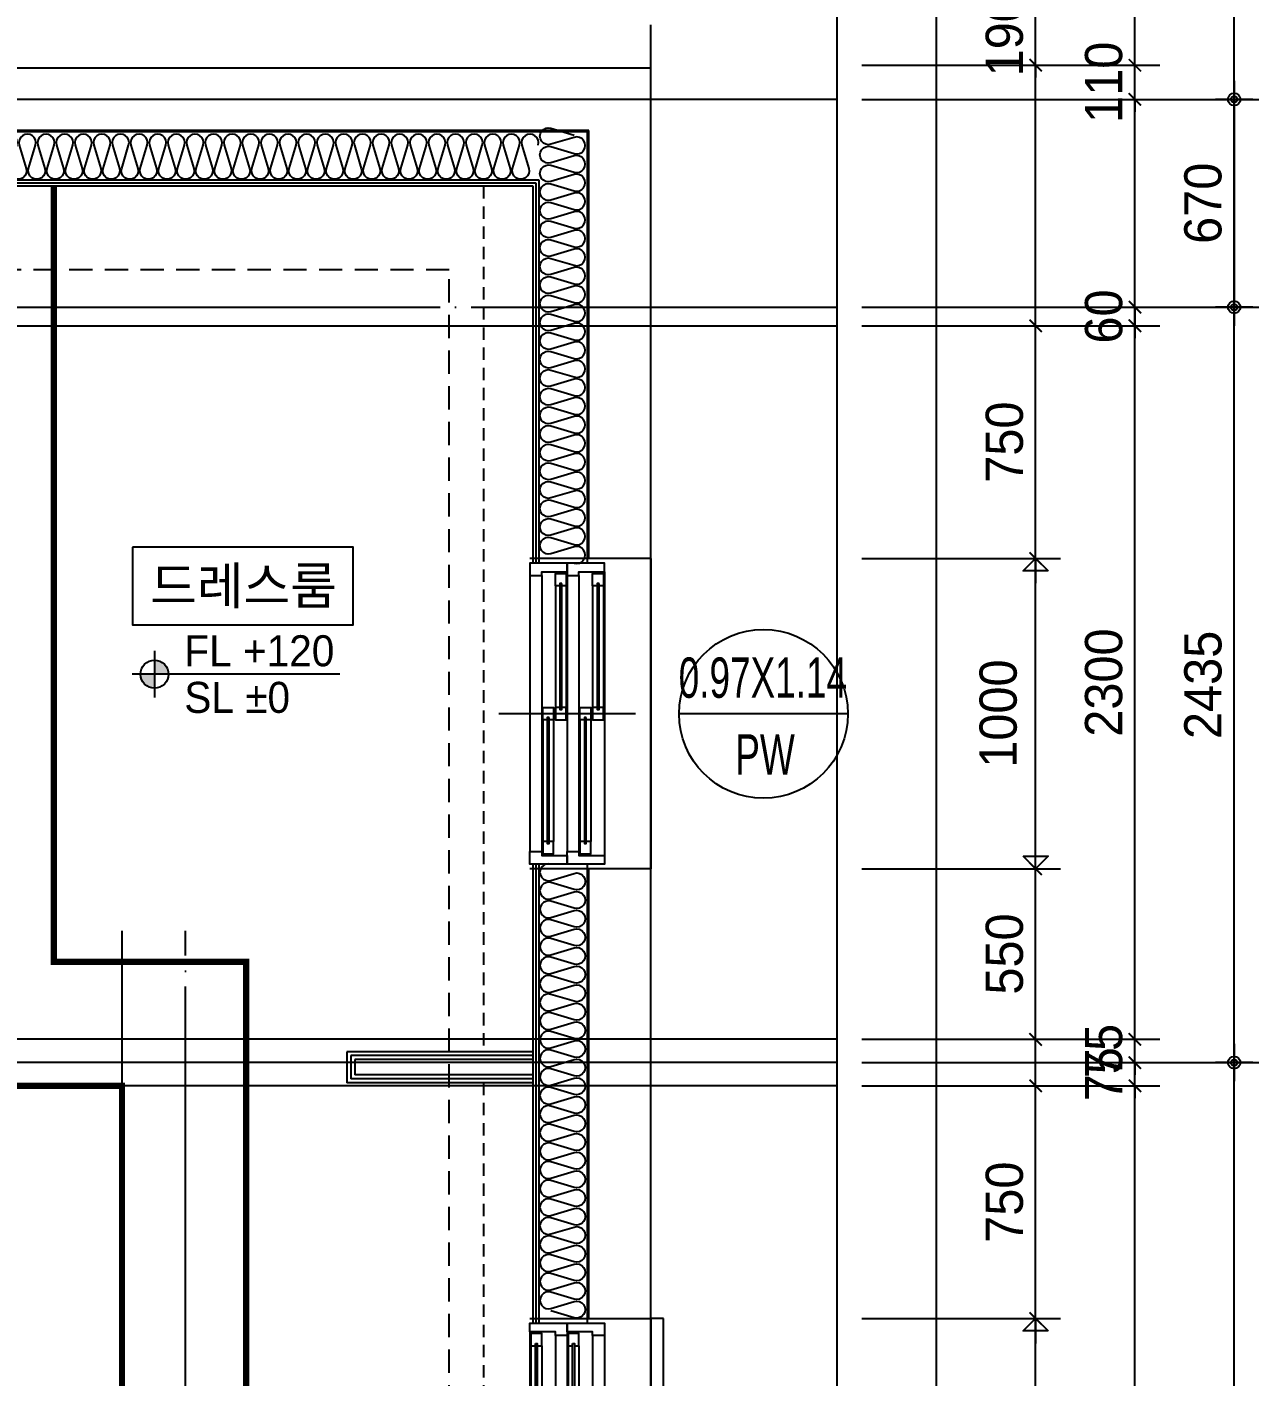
# Model space of a CAD drawing. Header units: millimetres. Extents: x -24416 to 92204, y -190080 to 23760.
# Drawn here: x 71321 to 75292, y -61524 to -57176 of the extents above; entities that cross this region are included whole.
import ezdxf
from ezdxf.enums import TextEntityAlignment as Align
from ezdxf.xclip import XClip

# ---------------------------------------------------------------- set-up
doc = ezdxf.new("R2010")
doc.units = ezdxf.units.MM
doc.header["$LTSCALE"] = 50
doc.header["$XCLIPFRAME"] = 0
for name, pattern in [('AUDIT_D_220706163347-0', [0]), ('CEN', [62, 60, -1, 0, -1]), ('H', [1.3, 0.8, -0.5]), ('HID', [2.3, 1.5, -0.8]), ('HIDDEN', [9.525, 6.35, -3.175])]:
    doc.linetypes.add(name, pattern=pattern)
doc.layers.get('defpoints').update_dxf_attribs({"color": 139})
for name, color, linetype in [('A-레벨', 7, 'AUDIT_D_220706163347-0'), ('A-창호부호', 4, 'Continuous'), ('AA-XXXX-DIMS', 7, 'Continuous'), ('ARDM', 7, 'Continuous'), ('CEN_CON', 1, 'CEN'), ('CEN_WALL', 12, 'CEN'), ('CONC', 2, 'Continuous'), ('dan1', 7, 'HID'), ('DIM', 7, 'AUDIT_D_220706163347-0'), ('ELE3_CON', 7, 'Continuous'), ('INS', 8, 'Continuous'), ('WAL_DRY', 7, 'Continuous'), ('WIN', 4, 'Continuous'), ('X - 단위세대$0$ETC', 6, 'Continuous'), ('실명', 3, 'AUDIT_D_220706163347-0'), ('실명박스', 7, 'AUDIT_D_220706163347-0'), ('커튼박스', 6, 'Continuous'), ('확장', 8, 'HIDDEN')]:
    doc.layers.add(name, color=color, linetype=linetype)
doc.layers.add('Defpoint', color=135, linetype='Continuous', plot=False)
doc.layers.add('MC', color=135, linetype='Continuous', plot=False)
doc.styles.add('HAUD01', font='Dotum.ttf')
doc.styles.add('맑은고딕', font='malgun.ttf', dxfattribs={"width": 0.9})
doc.dimstyles.new('DIM_40', dxfattribs={"dimscale": 40, "dimtxt": 3, "dimasz": 1, "dimexe": 2, "dimexo": 2, "dimgap": 1, "dimtad": 1, "dimdec": 0, "dimzin": 0, "dimdsep": 46, "dimtxsty": '맑은고딕', "dimblk1": 'DIMDOT', "dimblk2": 'DIMDOT', "dimsah": 1, "dimcen": 0.09, "dimdle": 2, "dimclrd": 7, "dimclre": 7, "dimclrt": 3, "dimadec": 0, "dimazin": 0, "dimtfac": 1, "dimtdec": 0, "dimtix": 1, "dimtmove": 2, "dimatfit": 3, "dimldrblk": 'DIMDOT', "dimfxl": 2, "dimtolj": 1, "dimtzin": 0, "dimarcsym": 0})
doc.dimstyles.new('MCDIM_40', dxfattribs={"dimscale": 40, "dimtxt": 3, "dimasz": 1, "dimexe": 2, "dimexo": 2, "dimgap": 1, "dimtad": 1, "dimdec": 0, "dimzin": 0, "dimdsep": 46, "dimtxsty": '맑은고딕', "dimblk1": 'ARCHTICK', "dimblk2": 'ARCHTICK', "dimsah": 1, "dimcen": 0.09, "dimdle": 2, "dimclrd": 7, "dimclre": 7, "dimclrt": 3, "dimadec": 0, "dimazin": 0, "dimtfac": 1, "dimtdec": 0, "dimtix": 1, "dimtmove": 2, "dimatfit": 3, "dimldrblk": 'ARCHTICK', "dimfxl": 1, "dimtolj": 1, "dimtzin": 0, "dimarcsym": 0})
doc.dimstyles.new('외부80-WIN', dxfattribs={"dimscale": 40, "dimtxt": 3, "dimasz": 1, "dimexe": 2, "dimexo": 2.5, "dimgap": 1.5, "dimtad": 1, "dimdec": 0, "dimzin": 0, "dimdsep": 46, "dimtxsty": '맑은고딕', "dimblk": 'DO2-2', "dimblk1": 'DO2-2', "dimblk2": 'DIMDOT', "dimcen": 0.09, "dimdle": 2, "dimclrd": 7, "dimclre": 7, "dimclrt": 3, "dimadec": 0, "dimazin": 0, "dimtfac": 1, "dimtdec": 0, "dimtix": 1, "dimtmove": 2, "dimatfit": 3, "dimldrblk": 'DO2-2', "dimfxl": 1, "dimtolj": 1, "dimtzin": 0, "dimarcsym": 0})

# ---------------------------------------------------------------- blocks, each defined once
blk = doc.blocks.new('WIN_이중창_2100')
at = {"layer": 'Defpoint'}
for p, q in [((-15, 240), (-15, 0)), ((2085, 240), (2085, 0))]:
    blk.add_line(p, q, dxfattribs=at)
at = {"layer": 'WIN'}
blk.add_line((1035, -100), (1035, 340), dxfattribs=at)
at = {"layer": 'WIN', "color": 8}
for p, q in [((2042, 240), (28, 240)), ((1997, 237), (1055, 237)), ((1015, 196), (73, 196)), ((1997, 202), (1055, 202)), ((2030, 158), (40, 158)), ((1015, 161), (73, 161)), ((2030, 120), (40, 120)), ((1997, 117), (1055, 117)), ((1015, 76), (73, 76)), ((1997, 82), (1055, 82)), ((2030, 38), (40, 38)), ((2030, 0), (40, 0)), ((1015, 41), (73, 41))]:
    blk.add_line(p, q, dxfattribs=at)
at = {"layer": 'WIN'}
for points in [[(40, 158), (28, 158), (28, 240), (0, 240), (0, 120), (40, 120), (40, 158)], [(1055, 216.5), (1055, 202), (1015, 202), (1015, 237), (1055, 237), (1055, 222.5)], [(2004, 222.5), (2004, 216.5), (1048, 216.5), (1048, 222.5), (2004, 222.5)], [(1997, 216.5), (1997, 202), (2037, 202), (2037, 237), (1997, 237), (1997, 222.5)], [(2030, 158), (2042, 158), (2042, 240), (2070, 240), (2070, 120), (2030, 120), (2030, 158)], [(73, 175.5), (73, 161), (33, 161), (33, 196), (73, 196), (73, 181.5)], [(1022, 181.5), (1022, 175.5), (66, 175.5), (66, 181.5), (1022, 181.5)], [(1015, 175.5), (1015, 161), (1055, 161), (1055, 196), (1015, 196), (1015, 181.5)], [(40, 38), (28, 38), (28, 120), (0, 120), (0, 0), (40, 0), (40, 38)], [(1055, 96.5), (1055, 82), (1015, 82), (1015, 117), (1055, 117), (1055, 102.5)], [(2004, 102.5), (2004, 96.5), (1048, 96.5), (1048, 102.5), (2004, 102.5)], [(1997, 96.5), (1997, 82), (2037, 82), (2037, 117), (1997, 117), (1997, 102.5)], [(2030, 38), (2042, 38), (2042, 120), (2070, 120), (2070, 0), (2030, 0), (2030, 38)], [(73, 55.5), (73, 41), (33, 41), (33, 76), (73, 76), (73, 61.5)], [(1022, 61.5), (1022, 55.5), (66, 55.5), (66, 61.5), (1022, 61.5)], [(1015, 55.5), (1015, 41), (1055, 41), (1055, 76), (1015, 76), (1015, 61.5)]]:
    blk.add_lwpolyline(points, dxfattribs=at)
blk = doc.blocks.new('WIN_이중창_1000')
at = {"layer": 'Defpoint'}
for p, q in [((-15, 240), (-15, 0)), ((985, 240), (985, 0))]:
    blk.add_line(p, q, dxfattribs=at)
at = {"layer": 'WIN'}
blk.add_line((485, -100), (485, 340), dxfattribs=at)
at = {"layer": 'WIN', "color": 8}
for p, q in [((942, 240), (28, 240)), ((897, 237), (505, 237)), ((465, 196), (73, 196)), ((897, 202), (505, 202)), ((930, 158), (40, 158)), ((465, 161), (73, 161)), ((930, 120), (40, 120)), ((897, 117), (505, 117)), ((465, 76), (73, 76)), ((897, 82), (505, 82)), ((930, 38), (40, 38)), ((930, 0), (40, 0)), ((465, 41), (73, 41))]:
    blk.add_line(p, q, dxfattribs=at)
at = {"layer": 'WIN'}
for points in [[(40, 158), (28, 158), (28, 240), (0, 240), (0, 120), (40, 120), (40, 158)], [(505, 216.5), (505, 202), (465, 202), (465, 237), (505, 237), (505, 222.5)], [(904, 222.5), (904, 216.5), (498, 216.5), (498, 222.5), (904, 222.5)], [(897, 216.5), (897, 202), (937, 202), (937, 237), (897, 237), (897, 222.5)], [(930, 158), (942, 158), (942, 240), (970, 240), (970, 120), (930, 120), (930, 158)], [(73, 175.5), (73, 161), (33, 161), (33, 196), (73, 196), (73, 181.5)], [(472, 181.5), (472, 175.5), (66, 175.5), (66, 181.5), (472, 181.5)], [(465, 175.5), (465, 161), (505, 161), (505, 196), (465, 196), (465, 181.5)], [(40, 38), (28, 38), (28, 120), (0, 120), (0, 0), (40, 0), (40, 38)], [(505, 96.5), (505, 82), (465, 82), (465, 117), (505, 117), (505, 102.5)], [(904, 102.5), (904, 96.5), (498, 96.5), (498, 102.5), (904, 102.5)], [(897, 96.5), (897, 82), (937, 82), (937, 117), (897, 117), (897, 102.5)], [(930, 38), (942, 38), (942, 120), (970, 120), (970, 0), (930, 0), (930, 38)], [(73, 55.5), (73, 41), (33, 41), (33, 76), (73, 76), (73, 61.5)], [(472, 61.5), (472, 55.5), (66, 55.5), (66, 61.5), (472, 61.5)], [(465, 55.5), (465, 41), (505, 41), (505, 76), (465, 76), (465, 61.5)]]:
    blk.add_lwpolyline(points, dxfattribs=at)
blk = doc.blocks.new('insul1')
blk.add_lwpolyline([(0, 0.25, 1.344031), (0.35, 0.25), (0.2, 0.75, -1.344031), (0.55, 0.75), (0.4, 0.25)], format="xyb")
blk = doc.blocks.new('U-84B(확장)')
at = {"layer": 'CEN_CON'}
for p, q in [((14900, -300), (14900, 12030)), ((15500, 8660), (10575, 8660))]:
    blk.add_line(p, q, dxfattribs=at)
at = {"layer": 'CEN_WALL'}
for p, q in [((11220, 7990), (15500, 7990)), ((13400, -300), (13400, 5980)), ((15500, 5555), (11120, 5555))]:
    blk.add_line(p, q, dxfattribs=at)
at = {"layer": 'CONC'}
for p, q in [((14900, 8760), (12380, 8760)), ((14900, 7180), (14900, 8760)), ((14700, 8560), (10872, 8560)), ((14700, 7180), (14700, 8560)), ((14900, 7180), (14700, 7180)), ((14700, 4730), (14700, 6180)), ((14900, 6180), (14700, 6180)), ((14900, 4730), (14900, 6180)), ((14700, 4730), (14900, 4730))]:
    blk.add_line(p, q, dxfattribs=at)
at = {"layer": 'dan1'}
blk.add_lwpolyline([(10885, 2140), (14250, 2140), (14250, 8110), (11335, 8110), (11335, 7210), (10885, 7210)], dxfattribs=at)
at = {"layer": 'ELE3_CON'}
for p, q in [((14900, 7180), (14900, 6180)), ((14900, 4730), (14900, 2630))]:
    blk.add_line(p, q, dxfattribs=at)
at = {"layer": 'INS'}
for p, q in [((14695, 8555), (10885, 8555)), ((14695, 7165), (14695, 8555)), ((14540, 8400), (10885, 8400)), ((14540, 7165), (14540, 8400)), ((14540, 4715), (14540, 6195)), ((14695, 4715), (14695, 6195))]:
    blk.add_line(p, q, dxfattribs=at)
at = {"layer": 'MC'}
for p, q in [((11220, 7930), (15500, 7930)), ((13195, -300), (13195, 5980)), ((15500, 5630), (11120, 5630)), ((15500, 5480), (10575, 5480))]:
    blk.add_line(p, q, dxfattribs=at)
at = {"layer": 'WAL_DRY'}
for p, q in [((14530, 8390), (12705, 8390)), ((14520, 8380), (12705, 8380)), ((14520, 7165), (14520, 8380)), ((14530, 7165), (14530, 8390)), ((14520, 4715), (14520, 6195)), ((14530, 4715), (14530, 6195)), ((14520, 5590), (13920, 5590)), ((13920, 5590), (13920, 5490)), ((14520, 5577.5), (13932.5, 5577.5)), ((13932.5, 5577.5), (13932.5, 5502.5)), ((14520, 5565), (13945, 5565)), ((13945, 5565), (13945, 5515)), ((14520, 5490), (13920, 5490)), ((14520, 5502.5), (13932.5, 5502.5)), ((14520, 5515), (13945, 5515))]:
    blk.add_line(p, q, dxfattribs=at)
at = {"layer": 'X - 단위세대$0$ETC'}
blk.add_lwpolyline([(14940, 4730), (14900, 4730), (14900, 2630), (14940, 2630), (14940, 4730)], dxfattribs=at)
at = {"layer": '커튼박스', "linetype": 'H'}
for p, q in [((14360, 8380), (14360, 5590)), ((14360, 5490), (14360, 1870))]:
    blk.add_line(p, q, dxfattribs=at)
at = {"layer": '확장', "ltscale": 0.5, "const_width": 20, "flags": 128}
for points in [[(12975, 8380), (12975, 5880), (13595, 5880), (13595, 1870)], [(12565, 5480), (13195, 5480), (13195, 1870)]]:
    blk.add_lwpolyline(points, dxfattribs=at)
at = {"layer": 'INS', "row_count": 1}
for p, xscale, yscale, zscale, rotation, column_count, row_spacing, column_spacing in [((14690, 7165), 150.0000000000001, 150.0000000000001, 150.0000000000001, 90, 23, -1.577721810442024e-30, 60.00000000000003), ((14536.4, 8550), 150, 150, 150, 180, 60, 0, 60), ((14540, 6195), 150, 150, 150, 270, 24, 0, 60)]:
    blk.add_blockref('insul1', p, dxfattribs=dict(at, xscale=xscale, yscale=yscale, zscale=zscale, rotation=rotation, column_count=column_count, row_spacing=row_spacing, column_spacing=column_spacing))
at = {"layer": 'WIN', "xscale": -1, "rotation": 270}
blk.add_blockref('WIN_이중창_1000', (14510, 6195), dxfattribs=at)
at = {"layer": 'WIN', "rotation": 90}
blk.add_blockref('WIN_이중창_2100', (14750, 2645), dxfattribs=at)
blk = doc.blocks.new('A$C4D377245')
at = {"layer": 'A-창호부호'}
blk.add_line((675.4, 345), (14.6, 345), dxfattribs=at)
blk.add_circle((345, 345), 330.4, dxfattribs=at)
blk = doc.blocks.new('A$Cb33ca4a3')
at = {"layer": 'A-레벨'}
h = blk.add_hatch(color=256, dxfattribs=at)
h.paths.add_polyline_path([(71731.9, -83067), (71731.9, -83022), (71686.9, -83022, 0.414214)])
h.paths.add_polyline_path([(71731.9, -82977), (71731.9, -83022), (71776.9, -83022, 0.414214)])
for p, q in [((71731.9, -82947), (71731.9, -83097)), ((72329.6, -83022), (71659.9, -83022))]:
    blk.add_line(p, q, dxfattribs=at)
blk.add_circle((71731.9, -83022), 45, dxfattribs=at)
at = {"layer": 'A-레벨', "color": 4, "style": 'HAUD01'}
for s, p in [('FL +120', (71828, -82996.5)), ('SL %%P0', (71828, -83146.7))]:
    blk.add_text(s, height=100, dxfattribs=at).set_placement(p)
blk = doc.blocks.new('_ArchTick')
at = {"color": 0, "linetype": 'ByBlock', "const_width": 0.15}
blk.add_lwpolyline([(-0.5, -0.5), (0.5, 0.5)], dxfattribs=at)
blk = doc.blocks.new('*D142')
at = {"layer": 'defpoints', "color": 0, "transparency": 16777216}
for p in [(23778.2, -84199), (24738.2, -84199), (23778.2, -84274)]:
    blk.add_point(p, dxfattribs=at)
at = {"layer": 'DIM', "color": 7, "lineweight": -2, "transparency": 16777216}
for p, q in [((24738.2, -84199), (24738.2, -84159)), ((23858.2, -84199), (24818.2, -84199)), ((24738.2, -84274), (24738.2, -84199)), ((23858.2, -84274), (24818.2, -84274)), ((24738.2, -84274), (24738.2, -84314))]:
    blk.add_line(p, q, dxfattribs=at)
at = {"layer": 'DIM', "color": 7, "lineweight": -2, "transparency": 16777216, "xscale": 40, "yscale": 40, "zscale": 40}
for p, rotation in [((24738.2, -84199), 270), ((24738.2, -84274), 90)]:
    blk.add_blockref('_ArchTick', p, dxfattribs=dict(at, rotation=rotation))
at = {"layer": 'DIM', "color": 3, "transparency": 16777216, "insert": (24638.1, -84236.5), "char_height": 120, "attachment_point": 5, "rotation": 90, "style": 'HAUD01'}
blk.add_mtext('\\A1;75', dxfattribs=at)
blk = doc.blocks.new('*D143')
at = {"layer": 'defpoints', "color": 0, "transparency": 16777216}
for p in [(23778.2, -81899), (24738.2, -81899), (23778.2, -84199)]:
    blk.add_point(p, dxfattribs=at)
at = {"layer": 'DIM', "color": 7, "lineweight": -2, "transparency": 16777216}
for p, q in [((24738.2, -84279), (24738.2, -81819)), ((23858.2, -81899), (24818.2, -81899)), ((23858.2, -84199), (24818.2, -84199))]:
    blk.add_line(p, q, dxfattribs=at)
at = {"layer": 'DIM', "color": 7, "lineweight": -2, "transparency": 16777216, "xscale": 40, "yscale": 40, "zscale": 40}
for p, rotation in [((24738.2, -81899), 90), ((24738.2, -84199), 270)]:
    blk.add_blockref('_ArchTick', p, dxfattribs=dict(at, rotation=rotation))
at = {"layer": 'DIM', "color": 3, "transparency": 16777216, "insert": (24638.1, -83049), "char_height": 120, "attachment_point": 5, "rotation": 90, "style": 'HAUD01'}
blk.add_mtext('\\A1;2300', dxfattribs=at)
blk = doc.blocks.new('*D144')
at = {"layer": 'defpoints', "color": 0, "transparency": 16777216}
for p in [(23778.2, -81839), (23778.2, -81899), (24738.2, -81899)]:
    blk.add_point(p, dxfattribs=at)
at = {"layer": 'DIM', "color": 7, "lineweight": -2, "transparency": 16777216}
for p, q in [((23858.2, -81839), (24818.2, -81839)), ((24738.2, -81839), (24738.2, -81799)), ((24738.2, -81839), (24738.2, -81899)), ((23858.2, -81899), (24818.2, -81899)), ((24738.2, -81899), (24738.2, -81939))]:
    blk.add_line(p, q, dxfattribs=at)
at = {"layer": 'DIM', "color": 7, "lineweight": -2, "transparency": 16777216, "xscale": 40, "yscale": 40, "zscale": 40}
for p, rotation in [((24738.2, -81839), 270), ((24738.2, -81899), 90)]:
    blk.add_blockref('_ArchTick', p, dxfattribs=dict(at, rotation=rotation))
at = {"layer": 'DIM', "color": 3, "transparency": 16777216, "insert": (24638.1, -81869), "char_height": 120, "attachment_point": 5, "rotation": 90, "style": 'HAUD01'}
blk.add_mtext('\\A1;60', dxfattribs=at)
blk = doc.blocks.new('DIMDOT')
at = {"layer": 'AA-XXXX-DIMS'}
for p, q in [((0, -1.5), (0, 1.5)), ((-1.5, 0), (1.5, 0))]:
    blk.add_line(p, q, dxfattribs=at)
for radius in [0.5, 0.25]:
    blk.add_circle((0, 0), radius, dxfattribs=at)
blk = doc.blocks.new('*D145')
at = {"layer": 'defpoints', "color": 0, "transparency": 16777216}
for p in [(23778.2, -81169), (23778.2, -81839), (25058.2, -81839)]:
    blk.add_point(p, dxfattribs=at)
at = {"layer": 'DIM', "color": 7, "lineweight": -2, "transparency": 16777216}
for p, q in [((23858.2, -81169), (25138.2, -81169)), ((25058.2, -81209), (25058.2, -81799)), ((23858.2, -81839), (25138.2, -81839))]:
    blk.add_line(p, q, dxfattribs=at)
at = {"layer": 'DIM', "color": 7, "lineweight": -2, "transparency": 16777216, "xscale": 40, "yscale": 40, "zscale": 40}
for p, rotation in [((25058.2, -81169), 90), ((25058.2, -81839), 270)]:
    blk.add_blockref('DIMDOT', p, dxfattribs=dict(at, rotation=rotation))
at = {"layer": 'DIM', "color": 3, "transparency": 16777216, "insert": (24958.1, -81504), "char_height": 120, "attachment_point": 5, "rotation": 90, "style": 'HAUD01'}
blk.add_mtext('\\A1;670', dxfattribs=at)
blk = doc.blocks.new('*D146')
at = {"layer": 'defpoints', "color": 0, "transparency": 16777216}
for p in [(23778.2, -81059), (24738.2, -81059), (23778.2, -81169)]:
    blk.add_point(p, dxfattribs=at)
at = {"layer": 'DIM', "color": 7, "lineweight": -2, "transparency": 16777216}
for p, q in [((24738.2, -81059), (24738.2, -81019)), ((23858.2, -81059), (24818.2, -81059)), ((24738.2, -81169), (24738.2, -81059)), ((23858.2, -81169), (24818.2, -81169)), ((24738.2, -81169), (24738.2, -81209))]:
    blk.add_line(p, q, dxfattribs=at)
at = {"layer": 'DIM', "color": 7, "lineweight": -2, "transparency": 16777216, "xscale": 40, "yscale": 40, "zscale": 40}
for p, rotation in [((24738.2, -81059), 270), ((24738.2, -81169), 90)]:
    blk.add_blockref('_ArchTick', p, dxfattribs=dict(at, rotation=rotation))
at = {"layer": 'DIM', "color": 3, "transparency": 16777216, "insert": (24638.1, -81114), "char_height": 120, "attachment_point": 5, "rotation": 90, "style": 'HAUD01'}
blk.add_mtext('\\A1;110', dxfattribs=at)
blk = doc.blocks.new('*D147')
at = {"layer": 'defpoints', "color": 0, "transparency": 16777216}
for p in [(23778.2, -79019), (24738.2, -79019), (23778.2, -81059)]:
    blk.add_point(p, dxfattribs=at)
at = {"layer": 'DIM', "color": 7, "lineweight": -2, "transparency": 16777216}
for p, q in [((24738.2, -81139), (24738.2, -78939)), ((23858.2, -79019), (24818.2, -79019)), ((23858.2, -81059), (24818.2, -81059))]:
    blk.add_line(p, q, dxfattribs=at)
at = {"layer": 'DIM', "color": 7, "lineweight": -2, "transparency": 16777216, "xscale": 40, "yscale": 40, "zscale": 40}
for p, rotation in [((24738.2, -79019), 90), ((24738.2, -81059), 270)]:
    blk.add_blockref('_ArchTick', p, dxfattribs=dict(at, rotation=rotation))
at = {"layer": 'DIM', "color": 3, "transparency": 16777216, "insert": (24638.1, -80039), "char_height": 120, "attachment_point": 5, "rotation": 90, "style": 'HAUD01'}
blk.add_mtext('\\A1;2040', dxfattribs=at)
blk = doc.blocks.new('*D426')
at = {"layer": 'defpoints', "color": 0, "transparency": 16777216}
for p in [(23778.2, -84274), (25058.2, -84274), (23778.2, -88149)]:
    blk.add_point(p, dxfattribs=at)
at = {"layer": 'DIM', "color": 7, "lineweight": -2, "transparency": 16777216}
for p, q in [((23858.2, -84274), (25138.2, -84274)), ((25058.2, -88109), (25058.2, -84314)), ((23858.2, -88149), (25138.2, -88149))]:
    blk.add_line(p, q, dxfattribs=at)
at = {"layer": 'DIM', "color": 7, "lineweight": -2, "transparency": 16777216, "xscale": 40, "yscale": 40, "zscale": 40}
for p, rotation in [((25058.2, -84274), 90), ((25058.2, -88149), 270)]:
    blk.add_blockref('DIMDOT', p, dxfattribs=dict(at, rotation=rotation))
at = {"layer": 'DIM', "color": 3, "transparency": 16777216, "insert": (24958.1, -86211.5), "char_height": 120, "attachment_point": 5, "rotation": 90, "style": 'HAUD01'}
blk.add_mtext('\\A1;3875', dxfattribs=at)
blk = doc.blocks.new('*D427')
at = {"layer": 'defpoints', "color": 0, "transparency": 16777216}
for p in [(23778.2, -81839), (25058.2, -81839), (23778.2, -84274)]:
    blk.add_point(p, dxfattribs=at)
at = {"layer": 'DIM', "color": 7, "lineweight": -2, "transparency": 16777216}
for p, q in [((23858.2, -81839), (25138.2, -81839)), ((25058.2, -84234), (25058.2, -81879)), ((23858.2, -84274), (25138.2, -84274))]:
    blk.add_line(p, q, dxfattribs=at)
at = {"layer": 'DIM', "color": 7, "lineweight": -2, "transparency": 16777216, "xscale": 40, "yscale": 40, "zscale": 40}
for p, rotation in [((25058.2, -81839), 90), ((25058.2, -84274), 270)]:
    blk.add_blockref('DIMDOT', p, dxfattribs=dict(at, rotation=rotation))
at = {"layer": 'DIM', "color": 3, "transparency": 16777216, "insert": (24958.1, -83056.5), "char_height": 120, "attachment_point": 5, "rotation": 90, "style": 'HAUD01'}
blk.add_mtext('\\A1;2435', dxfattribs=at)
blk = doc.blocks.new('*D428')
at = {"layer": 'defpoints', "color": 0, "transparency": 16777216}
for p in [(23778.2, -78884), (25058.2, -78884), (23778.2, -81169)]:
    blk.add_point(p, dxfattribs=at)
at = {"layer": 'DIM', "color": 7, "lineweight": -2, "transparency": 16777216}
for p, q in [((23858.2, -78884), (25138.2, -78884)), ((25058.2, -81129), (25058.2, -78924)), ((23858.2, -81169), (25138.2, -81169))]:
    blk.add_line(p, q, dxfattribs=at)
at = {"layer": 'DIM', "color": 7, "lineweight": -2, "transparency": 16777216, "xscale": 40, "yscale": 40, "zscale": 40}
for p, rotation in [((25058.2, -78884), 90), ((25058.2, -81169), 270)]:
    blk.add_blockref('DIMDOT', p, dxfattribs=dict(at, rotation=rotation))
at = {"layer": 'DIM', "color": 3, "transparency": 16777216, "insert": (24958.1, -80026.5), "char_height": 120, "attachment_point": 5, "rotation": 90, "style": 'HAUD01'}
blk.add_mtext('\\A1;2285', dxfattribs=at)
blk = doc.blocks.new('*D431')
at = {"layer": 'defpoints', "color": 0, "transparency": 16777216}
for p in [(23778.2, -84349), (24738.2, -84349), (23778.2, -87949)]:
    blk.add_point(p, dxfattribs=at)
at = {"layer": 'DIM', "color": 7, "lineweight": -2, "transparency": 16777216}
for p, q in [((24738.2, -88029), (24738.2, -84269)), ((23858.2, -84349), (24818.2, -84349)), ((23858.2, -87949), (24818.2, -87949))]:
    blk.add_line(p, q, dxfattribs=at)
at = {"layer": 'DIM', "color": 7, "lineweight": -2, "transparency": 16777216, "xscale": 40, "yscale": 40, "zscale": 40}
for p, rotation in [((24738.2, -84349), 90), ((24738.2, -87949), 270)]:
    blk.add_blockref('_ArchTick', p, dxfattribs=dict(at, rotation=rotation))
at = {"layer": 'DIM', "color": 3, "transparency": 16777216, "insert": (24638.1, -86149), "char_height": 120, "attachment_point": 5, "rotation": 90, "style": 'HAUD01'}
blk.add_mtext('\\A1;3600', dxfattribs=at)
blk = doc.blocks.new('*D432')
at = {"layer": 'defpoints', "color": 0, "transparency": 16777216}
for p in [(23778.2, -84274), (24738.2, -84274), (23778.2, -84349)]:
    blk.add_point(p, dxfattribs=at)
at = {"layer": 'DIM', "color": 7, "lineweight": -2, "transparency": 16777216}
for p, q in [((23858.2, -84274), (24818.2, -84274)), ((24738.2, -84274), (24738.2, -84234)), ((24738.2, -84349), (24738.2, -84274)), ((23858.2, -84349), (24818.2, -84349)), ((24738.2, -84349), (24738.2, -84389))]:
    blk.add_line(p, q, dxfattribs=at)
at = {"layer": 'DIM', "color": 7, "lineweight": -2, "transparency": 16777216, "xscale": 40, "yscale": 40, "zscale": 40}
for p, rotation in [((24738.2, -84274), 270), ((24738.2, -84349), 90)]:
    blk.add_blockref('_ArchTick', p, dxfattribs=dict(at, rotation=rotation))
at = {"layer": 'DIM', "color": 3, "transparency": 16777216, "insert": (24638.1, -84311.5), "char_height": 120, "attachment_point": 5, "rotation": 90, "style": 'HAUD01'}
blk.add_mtext('\\A1;75', dxfattribs=at)
blk = doc.blocks.new('DO2-2')
at = {"layer": 'ARDM'}
blk.add_line((0, 0), (-2, 0), dxfattribs=at)
blk.add_lwpolyline([(-1, -1), (-1, 1), (0, 0)], close=True, dxfattribs=at)
blk = doc.blocks.new('*D434')
at = {"layer": 'defpoints', "color": 0, "transparency": 16777216}
for p in [(23778.2, -85099), (24418.2, -85099), (23778.2, -87199)]:
    blk.add_point(p, dxfattribs=at)
at = {"layer": 'DIM', "color": 7, "lineweight": -2, "transparency": 16777216}
for p, q in [((23878.2, -85099), (24498.2, -85099)), ((24418.2, -87159), (24418.2, -85139)), ((23878.2, -87199), (24498.2, -87199))]:
    blk.add_line(p, q, dxfattribs=at)
at = {"layer": 'DIM', "color": 7, "lineweight": -2, "transparency": 16777216, "xscale": 40, "yscale": 40, "zscale": 40}
for p, rotation in [((24418.2, -85099), 90), ((24418.2, -87199), 270)]:
    blk.add_blockref('DO2-2', p, dxfattribs=dict(at, rotation=rotation))
at = {"layer": 'DIM', "color": 3, "transparency": 16777216, "insert": (24298.1, -86149), "char_height": 120, "attachment_point": 5, "rotation": 90, "style": 'HAUD01'}
blk.add_mtext('\\A1;2100', dxfattribs=at)
blk = doc.blocks.new('*D435')
at = {"layer": 'defpoints', "color": 0, "transparency": 16777216}
for p in [(23778.2, -84349), (24418.2, -84349), (23778.2, -85099)]:
    blk.add_point(p, dxfattribs=at)
at = {"layer": 'DIM', "color": 7, "lineweight": -2, "transparency": 16777216}
for p, q in [((24418.2, -85179), (24418.2, -84269)), ((23858.2, -84349), (24498.2, -84349)), ((23858.2, -85099), (24498.2, -85099))]:
    blk.add_line(p, q, dxfattribs=at)
at = {"layer": 'DIM', "color": 7, "lineweight": -2, "transparency": 16777216, "xscale": 40, "yscale": 40, "zscale": 40}
for p, rotation in [((24418.2, -84349), 90), ((24418.2, -85099), 270)]:
    blk.add_blockref('_ArchTick', p, dxfattribs=dict(at, rotation=rotation))
at = {"layer": 'DIM', "color": 3, "transparency": 16777216, "insert": (24318.1, -84724), "char_height": 120, "attachment_point": 5, "rotation": 90, "style": 'HAUD01'}
blk.add_mtext('\\A1;750', dxfattribs=at)
blk = doc.blocks.new('*D436')
at = {"layer": 'defpoints', "color": 0, "transparency": 16777216}
for p in [(23778.2, -83649), (24418.2, -83649), (23778.2, -84199)]:
    blk.add_point(p, dxfattribs=at)
at = {"layer": 'DIM', "color": 7, "lineweight": -2, "transparency": 16777216}
for p, q in [((24418.2, -84279), (24418.2, -83569)), ((23858.2, -83649), (24498.2, -83649)), ((23858.2, -84199), (24498.2, -84199))]:
    blk.add_line(p, q, dxfattribs=at)
at = {"layer": 'DIM', "color": 7, "lineweight": -2, "transparency": 16777216, "xscale": 40, "yscale": 40, "zscale": 40}
for p, rotation in [((24418.2, -83649), 90), ((24418.2, -84199), 270)]:
    blk.add_blockref('_ArchTick', p, dxfattribs=dict(at, rotation=rotation))
at = {"layer": 'DIM', "color": 3, "transparency": 16777216, "insert": (24318.1, -83924), "char_height": 120, "attachment_point": 5, "rotation": 90, "style": 'HAUD01'}
blk.add_mtext('\\A1;550', dxfattribs=at)
blk = doc.blocks.new('*D437')
at = {"layer": 'defpoints', "color": 0, "transparency": 16777216}
for p in [(23778.2, -82649), (24418.2, -82649), (23778.2, -83649)]:
    blk.add_point(p, dxfattribs=at)
at = {"layer": 'DIM', "color": 7, "lineweight": -2, "transparency": 16777216}
for p, q in [((23878.2, -82649), (24498.2, -82649)), ((24418.2, -83609), (24418.2, -82689)), ((23878.2, -83649), (24498.2, -83649))]:
    blk.add_line(p, q, dxfattribs=at)
at = {"layer": 'DIM', "color": 7, "lineweight": -2, "transparency": 16777216, "xscale": 40, "yscale": 40, "zscale": 40}
for p, rotation in [((24418.2, -82649), 90), ((24418.2, -83649), 270)]:
    blk.add_blockref('DO2-2', p, dxfattribs=dict(at, rotation=rotation))
at = {"layer": 'DIM', "color": 3, "transparency": 16777216, "insert": (24298.1, -83149), "char_height": 120, "attachment_point": 5, "rotation": 90, "style": 'HAUD01'}
blk.add_mtext('\\A1;1000', dxfattribs=at)
blk = doc.blocks.new('*D438')
at = {"layer": 'defpoints', "color": 0, "transparency": 16777216}
for p in [(23778.2, -81899), (24418.2, -81899), (23778.2, -82649)]:
    blk.add_point(p, dxfattribs=at)
at = {"layer": 'DIM', "color": 7, "lineweight": -2, "transparency": 16777216}
for p, q in [((24418.2, -82729), (24418.2, -81819)), ((23858.2, -81899), (24498.2, -81899)), ((23858.2, -82649), (24498.2, -82649))]:
    blk.add_line(p, q, dxfattribs=at)
at = {"layer": 'DIM', "color": 7, "lineweight": -2, "transparency": 16777216, "xscale": 40, "yscale": 40, "zscale": 40}
for p, rotation in [((24418.2, -81899), 90), ((24418.2, -82649), 270)]:
    blk.add_blockref('_ArchTick', p, dxfattribs=dict(at, rotation=rotation))
at = {"layer": 'DIM', "color": 3, "transparency": 16777216, "insert": (24318.1, -82274), "char_height": 120, "attachment_point": 5, "rotation": 90, "style": 'HAUD01'}
blk.add_mtext('\\A1;750', dxfattribs=at)
blk = doc.blocks.new('*D439')
at = {"layer": 'defpoints', "color": 0, "transparency": 16777216}
for p in [(23778.2, -80869), (24418.2, -80869), (23778.2, -81059)]:
    blk.add_point(p, dxfattribs=at)
at = {"layer": 'DIM', "color": 7, "lineweight": -2, "transparency": 16777216}
for p, q in [((24418.2, -80869), (24418.2, -80829)), ((23858.2, -80869), (24498.2, -80869)), ((24418.2, -81059), (24418.2, -80869)), ((23858.2, -81059), (24498.2, -81059)), ((24418.2, -81059), (24418.2, -81099))]:
    blk.add_line(p, q, dxfattribs=at)
at = {"layer": 'DIM', "color": 7, "lineweight": -2, "transparency": 16777216, "xscale": 40, "yscale": 40, "zscale": 40}
for p, rotation in [((24418.2, -80869), 270), ((24418.2, -81059), 90)]:
    blk.add_blockref('_ArchTick', p, dxfattribs=dict(at, rotation=rotation))
at = {"layer": 'DIM', "color": 3, "transparency": 16777216, "insert": (24318.1, -80964), "char_height": 120, "attachment_point": 5, "rotation": 90, "style": 'HAUD01'}
blk.add_mtext('\\A1;190', dxfattribs=at)
blk = doc.blocks.new('DIM-1108')
at = {"layer": 'DIM'}
for base, p1, p2, angle, dimstyle, override, picture, middle in [((25058.2, -78884), (23778.2, -81169), (23778.2, -78884), 270, 'DIM_40', {"dimscale": 40, "dimtxsty": 'HAUD01'}, '*D428', (24958.1, -80026.5)), ((24738.2, -79019), (23778.2, -81059), (23778.2, -79019), 270, 'MCDIM_40', {"dimtxsty": 'HAUD01'}, '*D147', (24638.1, -80039)), ((24418.2, -80869), (23778.2, -81059), (23778.2, -80869), 270, 'MCDIM_40', {"dimtxsty": 'HAUD01'}, '*D439', (24318.1, -80964)), ((24738.2, -81059), (23778.2, -81169), (23778.2, -81059), 270, 'MCDIM_40', {"dimtxsty": 'HAUD01'}, '*D146', (24638.1, -81114)), ((25058.2, -81839), (23778.2, -81169), (23778.2, -81839), 90, 'DIM_40', {"dimscale": 40, "dimtxsty": 'HAUD01'}, '*D145', (24958.1, -81504)), ((24738.2, -81899), (23778.2, -81839), (23778.2, -81899), 90, 'MCDIM_40', {"dimtxsty": 'HAUD01'}, '*D144', (24638.1, -81869)), ((25058.2, -81839), (23778.2, -84274), (23778.2, -81839), 270, 'DIM_40', {"dimscale": 40, "dimtxsty": 'HAUD01'}, '*D427', (24958.1, -83056.5)), ((24738.2, -81899), (23778.2, -84199), (23778.2, -81899), 270, 'MCDIM_40', {"dimtxsty": 'HAUD01'}, '*D143', (24638.1, -83049)), ((24418.2, -81899), (23778.2, -82649), (23778.2, -81899), 270, 'MCDIM_40', {"dimtxsty": 'HAUD01'}, '*D438', (24318.1, -82274)), ((24418.2, -82649), (23778.2, -83649), (23778.2, -82649), 270, '외부80-WIN', {"dimtxsty": 'HAUD01'}, '*D437', (24298.1, -83149)), ((24418.2, -83649), (23778.2, -84199), (23778.2, -83649), 270, 'MCDIM_40', {"dimtxsty": 'HAUD01'}, '*D436', (24318.1, -83924)), ((24738.2, -84199), (23778.2, -84274), (23778.2, -84199), 270, 'MCDIM_40', {"dimtxsty": 'HAUD01'}, '*D142', (24638.1, -84236.5)), ((25058.2, -84274), (23778.2, -88149), (23778.2, -84274), 270, 'DIM_40', {"dimscale": 40, "dimtxsty": 'HAUD01'}, '*D426', (24958.1, -86211.5)), ((24738.2, -84274), (23778.2, -84349), (23778.2, -84274), 270, 'MCDIM_40', {"dimtxsty": 'HAUD01'}, '*D432', (24638.1, -84311.5)), ((24738.2, -84349), (23778.2, -87949), (23778.2, -84349), 270, 'MCDIM_40', {"dimtxsty": 'HAUD01'}, '*D431', (24638.1, -86149)), ((24418.2, -84349), (23778.2, -85099), (23778.2, -84349), 270, 'MCDIM_40', {"dimtxsty": 'HAUD01'}, '*D435', (24318.1, -84724)), ((24418.2, -85099), (23778.2, -87199), (23778.2, -85099), 270, '외부80-WIN', {"dimtxsty": 'HAUD01'}, '*D434', (24298.1, -86149))]:
    dim = blk.add_linear_dim(base=base, p1=p1, p2=p2, angle=angle, dimstyle=dimstyle, override=override, dxfattribs=at)
    dim.commit()
    dim.dimension.update_dxf_attribs({"geometry": picture, "text_midpoint": middle})

msp = doc.modelspace()

# ---------------------------------------------------------------- linework, layer by layer
at = {"layer": 'defpoints'}
for points in [[(56003.6, -51589.2), (56003.6, -67649), (75212.2, -67649), (75212.2, -51589.2)], [(56323.6, -51909.2), (56323.6, -67329), (74892.2, -67329), (74892.2, -51909.2)], [(56643.6, -52229.2), (56643.6, -67009), (74572.2, -67009), (74572.2, -52229.2)], [(56963.6, -52549.2), (56963.6, -66689), (74252.2, -66689), (74252.2, -52549.2)], [(57283.6, -52869.2), (57283.6, -66369), (73932.2, -66369), (73932.2, -52869.2)]]:
    msp.add_lwpolyline(points, close=True, dxfattribs=at)
at = {"layer": '실명박스'}
msp.add_lwpolyline([(71660.7, -58852.5), (71660.7, -59102.5), (72371.9, -59102.5), (72371.9, -58852.5)], close=True, dxfattribs=at)

# ---------------------------------------------------------------- block references
msp.add_blockref('DIM-1108', (50153.9, 23760))
ref = msp.add_blockref('U-84B(확장)', (58432.2, -66069))
XClip(ref).set_block_clipping_path([(-1148.5649148573, -300), (15500, 13199.7934908782)])
at = {"layer": 'A-창호부호'}
msp.add_blockref('A$Cb33ca4a3', (0, 23760), dxfattribs=at)
at = {"layer": 'A-창호부호', "xscale": 0.8231884058332071, "yscale": 0.8231884058332071, "zscale": 0.8231884058332071}
msp.add_blockref('A$C4D377245', (73410.7, -59673.9), dxfattribs=at)

# ---------------------------------------------------------------- texts
at = {"layer": 'A-창호부호', "color": 6, "style": 'HAUD01', "width": 0.7}
for s, p in [('0.97X1.14', (73693, -59273.1)), ('PW', (73699.9, -59520.8))]:
    msp.add_text(s, height=130, dxfattribs=at).set_placement(p, align=Align.MIDDLE)
at = {"layer": '실명', "style": 'HAUD01'}
msp.add_text('드레스룸', height=120, dxfattribs=at).set_placement((72019.1, -58975.7), align=Align.MIDDLE)

doc.saveas('drawing.dxf')
